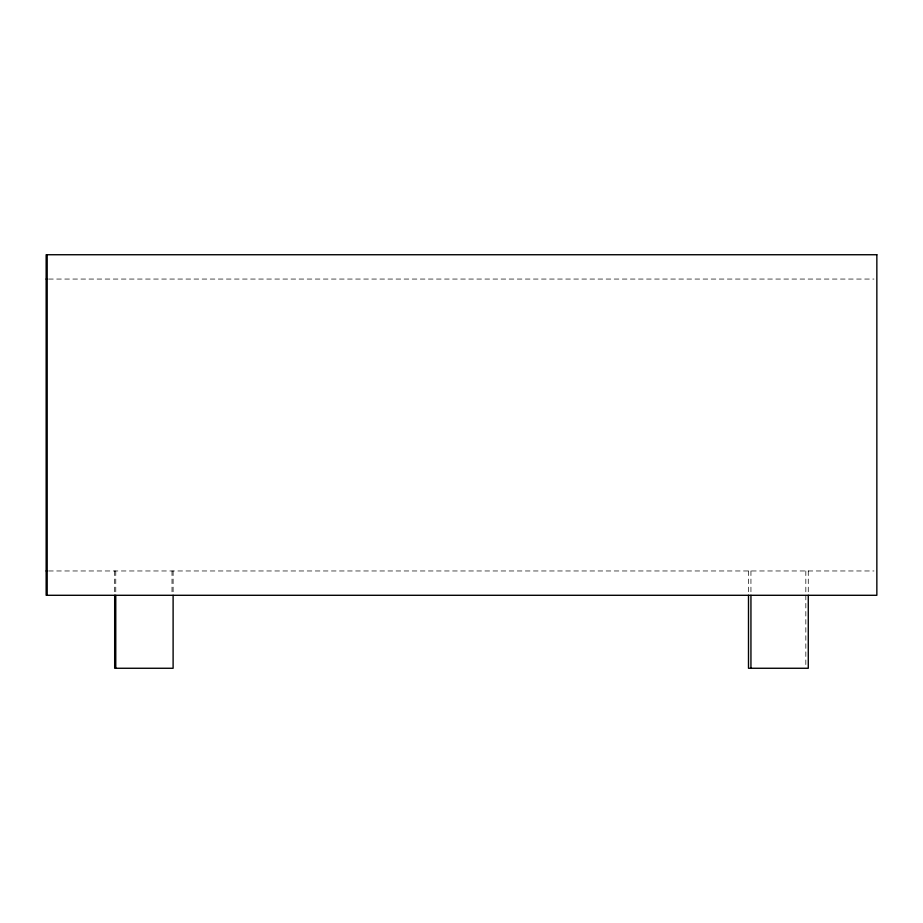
<?xml version="1.0" encoding="UTF-8"?>
<svg xmlns="http://www.w3.org/2000/svg" width="923" height="923" viewBox="0 0 923 923"><rect width="100%" height="100%" fill="white"/><g stroke="black" fill="none" stroke-linecap="round" stroke-linejoin="round"><path stroke-width="0.69" stroke-dasharray="4.62 3.46" d="M48.631 279.058L873.966 279.058M48.631 570.968L873.966 570.968M808.271 570.968L808.271 592.428M805.825 570.968L805.825 592.428M805.825 595.289L805.825 666.833M750.941 570.968L750.941 592.428M748.495 570.968L748.495 592.428M173.109 570.968L173.109 592.428M172.013 570.968L172.013 592.428M115.767 570.968L115.767 592.428M114.671 570.968L114.671 592.428"/><path stroke-width="1.38" d="M46.15 279.058L47.188 279.058M46.15 570.968L47.188 570.968M808.271 595.289L808.271 668.264L748.495 668.264L748.495 595.289M750.941 595.289L750.941 668.264M173.109 595.289L173.109 668.264L114.671 668.264L114.671 595.289M115.767 595.289L115.767 668.264M47.188 254.736L47.188 595.289M876.85 254.736L46.15 254.736L46.15 595.289L876.85 595.289L876.85 254.736"/></g></svg>
